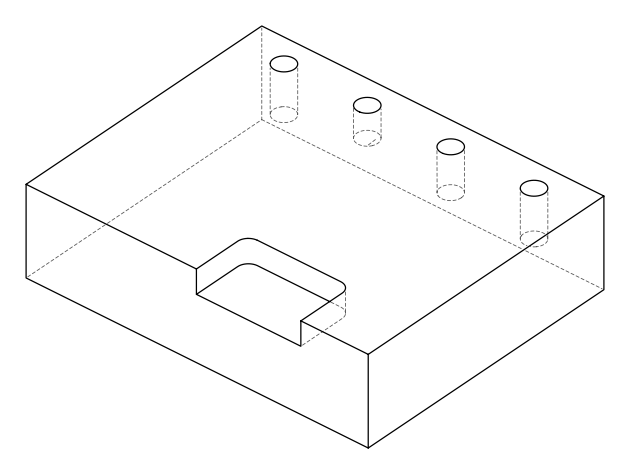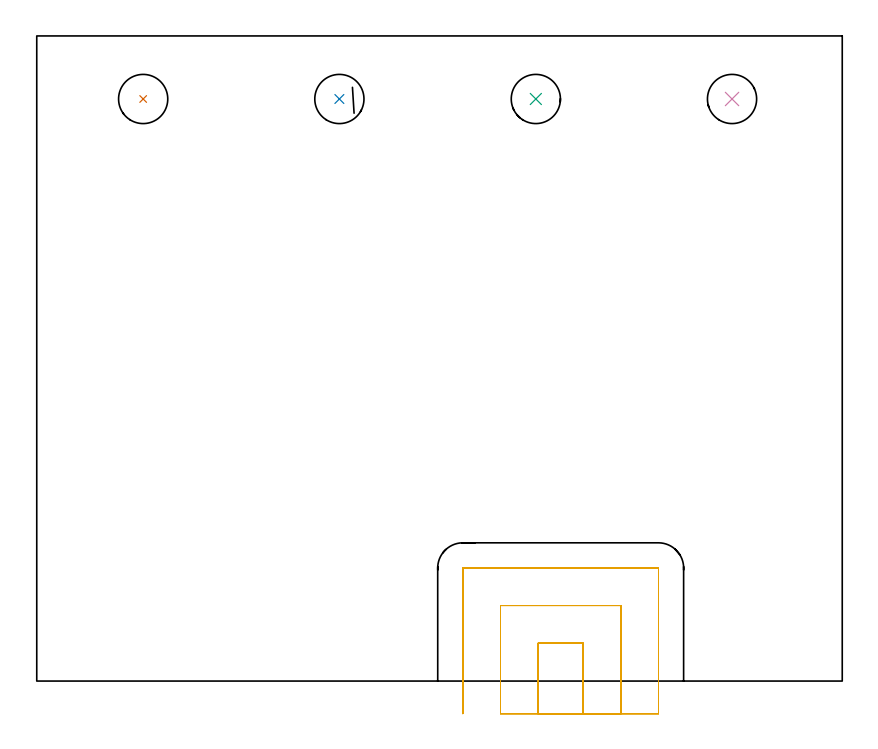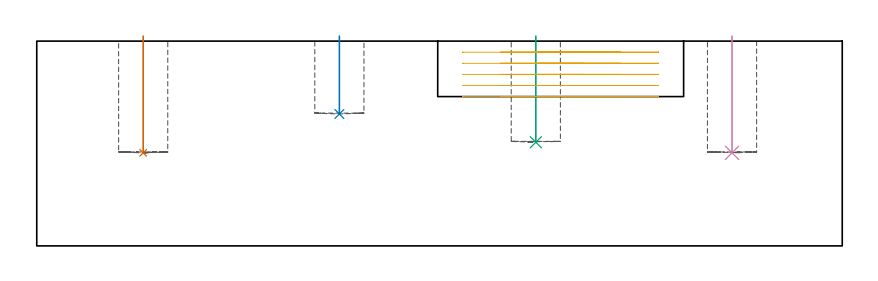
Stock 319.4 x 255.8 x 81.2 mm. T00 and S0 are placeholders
(PLAN: 5 operations, 1 tool changes, 6.8 min)
(1 INDEXABLE_INSERT_DRILL_BLIND_HOLE_FROM_SOLID | STEP1POCKET | NXT0302_010 | 0.19 min | 13150 mm3)
(2 INDEXABLE_INSERT_DRILL_BLIND_HOLE_FROM_SOLID_1 | STEP1POCKET_1 | NXT0302_010 | 0.13 min | 8553 mm3)
(3 INDEXABLE_INSERT_DRILL_BLIND_HOLE_FROM_SOLID_2 | STEP1POCKET_2 | NXT0302_010 | 0.17 min | 11896 mm3)
(4 INDEXABLE_INSERT_DRILL_BLIND_HOLE_FROM_SOLID_3 | STEP1POCKET_3 | NXT0302_010 | 0.19 min | 13147 mm3)
(5 MILL_SLOT | SLOT_PARTIAL_RECTANGULAR | UGT0201_135 | Follow Part, ap 4.975, ae 75% | 6.12 min | 116619 mm3)
(TOOL NXT0302_010 | Index. Insert Drill 19.5mm [880-D1950L25-05] | D19.5 PA176 FL98 Z2)
(TOOL UGT0201_135 | Carbide End Mill 19.9 | D19.9 FL30 Z4)
(OP 1 INDEXABLE_INSERT_DRILL_BLIND_HOLE_FROM_SOLID)
G17 G21 G94 G90
T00 M6
G54
G17 G0 G90 X42.2 Y230.8 S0 M3
G43 Z91.2 H1
G94 G81 G98 Z36.9 F250. R83.2
G80
M5
M2
(OP 2 INDEXABLE_INSERT_DRILL_BLIND_HOLE_FROM_SOLID_1)
G17 G21 G94 G90
T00 M6
G54
G17 G0 G90 X120. Y230.8 S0 M3
G43 Z91.2 H1
G94 G81 G98 Z52.3 F250. R83.2
G80
M5
M2
(OP 3 INDEXABLE_INSERT_DRILL_BLIND_HOLE_FROM_SOLID_2)
G17 G21 G94 G90
T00 M6
G54
G17 G0 G90 X197.9 Y230.8 S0 M3
G43 Z91.2 H1
G94 G81 G98 Z41.1 F250. R83.2
G80
M5
M2
(OP 4 INDEXABLE_INSERT_DRILL_BLIND_HOLE_FROM_SOLID_3)
G17 G21 G94 G90
T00 M6
G54
G17 G0 G90 X275.7 Y230.8 S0 M3
G43 Z91.2 H1
G94 G81 G98 Z36.9 F250. R83.2
G80
M5
M2
(OP 5 MILL_SLOT)
G17 G21 G94 G90
T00 M6
G54
G17 G0 G90 X216.7 Y-12.95 S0 M3
G43 Z91.2 H0
Z76.8
G94 G1 Y-9.95 F250.
Y15. F500.
X198.8
Y-9.95
Y-12.95 F250.
X231.625
Y-9.95
Y29.925 F500.
X183.875
Y-9.95
Y-12.95 F250.
X246.55
Y-9.95
Y44.8 F500.
X246.552 Y44.83
X246.53 Y44.852
X246.5 Y44.85
X169.
X168.97 Y44.852
X168.948 Y44.83
X168.95 Y44.8
Y-9.95
Y-12.95 F250.
G0 X216.7 Z72.4
G1 Y-9.95
Y15. F500.
X198.8
Y-9.95
Y-12.95 F250.
X231.625
Y-9.95
Y29.925 F500.
X183.875
Y-9.95
Y-12.95 F250.
X246.55
Y-9.95
Y44.8 F500.
X246.552 Y44.83
X246.53 Y44.852
X246.5 Y44.85
X169.
X168.97 Y44.852
X168.948 Y44.83
X168.95 Y44.8
Y-9.95
Y-12.95 F250.
G0 X216.7 Z68.
G1 Y-9.95
Y15. F500.
X198.8
Y-9.95
Y-12.95 F250.
X231.625
Y-9.95
Y29.925 F500.
X183.875
Y-9.95
Y-12.95 F250.
X246.55
Y-9.95
Y44.8 F500.
X246.552 Y44.83
X246.53 Y44.852
X246.5 Y44.85
X169.
X168.97 Y44.852
X168.948 Y44.83
X168.95 Y44.8
Y-9.95
Y-12.95 F250.
G0 X216.7 Z63.6
G1 Y-9.95
Y15. F500.
X198.8
Y-9.95
Y-12.95 F250.
X231.625
Y-9.95
Y29.925 F500.
X183.875
Y-9.95
Y-12.95 F250.
X246.55
Y-9.95
Y44.8 F500.
X246.552 Y44.83
X246.53 Y44.852
X246.5 Y44.85
X169.
X168.97 Y44.852
X168.948 Y44.83
X168.95 Y44.8
Y-9.95
Y-12.95 F250.
G0 X216.7 Z59.2
G1 Y-9.95
Y15. F500.
X198.8
Y-9.95
Y-12.95 F250.
X231.625
Y-9.95
Y29.925 F500.
X183.875
Y-9.95
Y-12.95 F250.
X246.55
Y-9.95
Y44.8 F500.
X246.552 Y44.83
X246.53 Y44.852
X246.5 Y44.85
X169.
X168.97 Y44.852
X168.948 Y44.83
X168.95 Y44.8
Y-9.95
Y-12.95 F250.
G0 Z91.2
M5
M2
